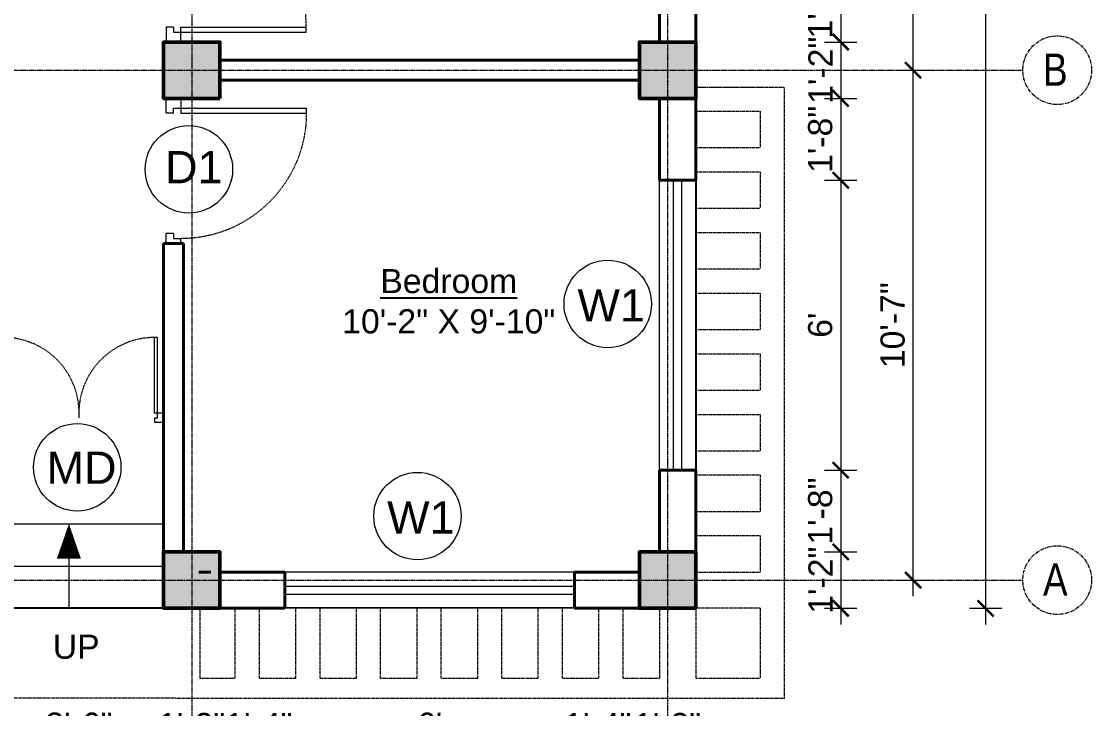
# Model space of a CAD drawing. Header units: inches. Extents: x 135267 to 147066, y -21506 to -19082.
# Drawn here: x 143950.9 to 144216.8, y -19794.2 to -19623.5 of the extents above; entities that cross this region are included whole.
import ezdxf

# ---------------------------------------------------------------- set-up
doc = ezdxf.new("R2010")
doc.units = ezdxf.units.IN
doc.header["$LTSCALE"] = 0.5
doc.header["$MEASUREMENT"] = 0
doc.header["$PDMODE"] = 66
doc.linetypes.add('CENTER', pattern=[2, 1.25, -0.25, 0.25, -0.25])
doc.linetypes.add('HIDDEN', pattern=[0.375, 0.25, -0.125])
for name, color, linetype, lineweight in [('Annotate-Lite.w', 177, 'Continuous', 9), ('Annotations-Bold.w', 177, 'Continuous', 13), ('C-COLUMN', 1, 'Continuous', 50), ('DIM 1-100', 4, 'Continuous', 13), ('Door-Window.w', 4, 'Continuous', 15), ('HACTH', 253, 'Continuous', 9), ('stair', 132, 'Continuous', 13), ('TEXT', 220, 'Continuous', 9), ('wall', 1, 'Continuous', 40), ('window', 4, 'Continuous', 13)]:
    doc.layers.add(name, color=color, linetype=linetype, lineweight=lineweight)
doc.styles.add('ARAIL', font='ARIALN.TTF')
doc.styles.add('arial.', font='arial.ttf')
doc.styles.add('gaurav', font='arial.ttf')
doc.styles.get("Standard").update_dxf_attribs({"font": 'arial.ttf'})
doc.dimstyles.new('1 by 96', dxfattribs={"dimtxt": 6, "dimasz": 4, "dimexe": 4, "dimexo": 4, "dimgap": 2, "dimtad": 1, "dimdec": 0, "dimzin": 0, "dimdsep": 46, "dimlunit": 4, "dimtxsty": 'Standard', "dimblk": 'ARCHTICK', "dimcen": 0, "dimdle": 4, "dimadec": 0, "dimazin": 0, "dimtfac": 1, "dimtdec": 0, "dimtix": 1, "dimtofl": 0, "dimtmove": 1, "dimatfit": 3, "dimldrblk": 'ARCHTICK', "dimfxl": 4, "dimfxlon": 1, "dimtolj": 1, "dimtzin": 0, "dimlwd": -1, "dimlwe": -1, "dimarcsym": 0})

# ---------------------------------------------------------------- blocks, each defined once
blk = doc.blocks.new('FDFDRE')
at = {"ltscale": 3}
for p, q in [((165701.11, -58637.82), (165701.1, -58641.5)), ((165704.78, -58637.83), (165701.11, -58637.82)), ((165704.78, -58639.66), (165703.55, -58639.66)), ((165703.55, -58639.66), (165703.55, -58641.5)), ((165704.78, -58639.66), (165704.78, -58637.83)), ((165766.98, -58637.83), (165770.65, -58637.82)), ((165766.98, -58639.66), (165766.98, -58637.83)), ((165766.98, -58639.66), (165768.2, -58639.66)), ((165768.2, -58639.66), (165768.2, -58641.5)), ((165770.65, -58637.82), (165770.65, -58641.5)), ((165701.1, -58641.5), (165703.55, -58641.5)), ((165703.55, -58641.5), (165703.53, -58672.63)), ((165703.55, -58641.5), (165704.78, -58641.5)), ((165704.78, -58641.5), (165704.76, -58672.65)), ((165766.98, -58641.5), (165767, -58672.65)), ((165768.2, -58641.5), (165766.98, -58641.5)), ((165770.65, -58641.5), (165768.2, -58641.5)), ((165768.2, -58641.5), (165768.22, -58672.63)), ((165703.53, -58672.63), (165704.76, -58672.65)), ((165768.22, -58672.63), (165767, -58672.65))]:
    blk.add_line(p, q, dxfattribs=at)
at = {"layer": 'Door-Window.w', "color": 9, "linetype": 'HIDDEN', "lineweight": 18}
for centre, start, end in [((165704.78, -58641.5), 269.9618, 3.3835), ((165766.98, -58641.5), 176.6165, 270.0382)]:
    blk.add_arc(centre, 31.16, start, end, dxfattribs=at)
blk = doc.blocks.new('3-0')
at = {"ltscale": 3}
for p, q in [((11063.05, 10097.68), (11065.97, 10099.9)), ((11063.05, 10097.68), (11064.53, 10095.73)), ((11065.25, 10097.81), (11066.71, 10098.92)), ((11065.99, 10096.84), (11065.25, 10097.81)), ((11065.97, 10099.9), (11066.71, 10098.92)), ((11065.99, 10096.84), (11064.53, 10095.73)), ((11085.5, 10074.13), (11110.32, 10092.96)), ((11111.05, 10091.97), (11110.32, 10092.96)), ((11086.24, 10073.15), (11111.05, 10091.97)), ((11086.24, 10073.15), (11085.5, 10074.13)), ((11084.04, 10073.02), (11082.57, 10071.91)), ((11082.57, 10071.91), (11084.79, 10068.98)), ((11084.04, 10073.02), (11084.78, 10072.04)), ((11084.78, 10072.04), (11086.24, 10073.15)), ((11084.79, 10068.98), (11087.72, 10071.2)), ((11087.72, 10071.2), (11086.24, 10073.15))]:
    blk.add_line(p, q, dxfattribs=at)
at = {"layer": 'Door-Window.w', "color": 9, "linetype": 'HIDDEN', "lineweight": 18}
blk.add_arc((11085.5, 10074.13), 31.16, 37.1906, 127.1465, dxfattribs=at)
blk = doc.blocks.new('_ArchTick')
at = {"color": 0, "linetype": 'ByBlock', "const_width": 0.15}
blk.add_lwpolyline([(-0.5, -0.5), (0.5, 0.5)], dxfattribs=at)
blk = doc.blocks.new('*D56')
at = {"layer": 'Defpoints', "color": 0, "transparency": 16777216}
for p in [(144118.49, -19610.87), (144118.49, -19628.62), (144154.49, -19628.62)]:
    blk.add_point(p, dxfattribs=at)
at = {"layer": 'DIM 1-100', "color": 0, "transparency": 16777216}
for p, q in [((144154.49, -19606.87), (144154.49, -19632.62)), ((144150.49, -19610.87), (144158.49, -19610.87)), ((144150.49, -19628.62), (144158.49, -19628.62))]:
    blk.add_line(p, q, dxfattribs=at)
at = {"layer": 'DIM 1-100', "color": 0, "transparency": 16777216, "xscale": 4, "yscale": 4, "zscale": 4}
for p, rotation in [((144154.49, -19610.87), 90), ((144154.49, -19628.62), 270)]:
    blk.add_blockref('_ArchTick', p, dxfattribs=dict(at, rotation=rotation))
at = {"layer": 'DIM 1-100', "color": 0, "transparency": 16777216, "insert": (144149.42, -19619.38), "char_height": 6, "attachment_point": 5, "rotation": 90}
blk.add_mtext('\\A1;1\'-6"', dxfattribs=at)
blk = doc.blocks.new('*D57')
at = {"layer": 'Defpoints', "color": 0, "transparency": 16777216}
for p in [(144118.49, -19628.62), (144118.49, -19642.62), (144154.49, -19642.62)]:
    blk.add_point(p, dxfattribs=at)
at = {"layer": 'DIM 1-100', "color": 0, "transparency": 16777216}
for p, q in [((144154.49, -19624.62), (144154.49, -19646.62)), ((144150.49, -19628.62), (144158.49, -19628.62)), ((144150.49, -19642.62), (144158.49, -19642.62))]:
    blk.add_line(p, q, dxfattribs=at)
at = {"layer": 'DIM 1-100', "color": 0, "transparency": 16777216, "xscale": 4, "yscale": 4, "zscale": 4}
for p, rotation in [((144154.49, -19628.62), 90), ((144154.49, -19642.62), 270)]:
    blk.add_blockref('_ArchTick', p, dxfattribs=dict(at, rotation=rotation))
at = {"layer": 'DIM 1-100', "color": 0, "transparency": 16777216, "insert": (144149.47, -19635.62), "char_height": 6, "attachment_point": 5, "rotation": 90}
blk.add_mtext('\\A1;1\'-2"', dxfattribs=at)
blk = doc.blocks.new('*D58')
at = {"layer": 'Defpoints', "color": 0, "transparency": 16777216}
for p in [(144118.49, -19642.62), (144118.49, -19662.95), (144154.49, -19662.95)]:
    blk.add_point(p, dxfattribs=at)
at = {"layer": 'DIM 1-100', "color": 0, "transparency": 16777216}
for p, q in [((144154.49, -19638.62), (144154.49, -19666.95)), ((144150.49, -19642.62), (144158.49, -19642.62)), ((144150.49, -19662.95), (144158.49, -19662.95))]:
    blk.add_line(p, q, dxfattribs=at)
at = {"layer": 'DIM 1-100', "color": 0, "transparency": 16777216, "xscale": 4, "yscale": 4, "zscale": 4}
for p, rotation in [((144154.49, -19642.62), 90), ((144154.49, -19662.95), 270)]:
    blk.add_blockref('_ArchTick', p, dxfattribs=dict(at, rotation=rotation))
at = {"layer": 'DIM 1-100', "color": 0, "transparency": 16777216, "insert": (144149.42, -19652.78), "char_height": 6, "attachment_point": 5, "rotation": 90}
blk.add_mtext('\\A1;1\'-8"', dxfattribs=at)
blk = doc.blocks.new('*D59')
at = {"layer": 'Defpoints', "color": 0, "transparency": 16777216}
for p in [(144118.49, -19662.95), (144118.49, -19734.95), (144154.49, -19734.95)]:
    blk.add_point(p, dxfattribs=at)
at = {"layer": 'DIM 1-100', "color": 0, "transparency": 16777216}
for p, q in [((144154.49, -19658.95), (144154.49, -19738.95)), ((144150.49, -19662.95), (144158.49, -19662.95)), ((144150.49, -19734.95), (144158.49, -19734.95))]:
    blk.add_line(p, q, dxfattribs=at)
at = {"layer": 'DIM 1-100', "color": 0, "transparency": 16777216, "xscale": 4, "yscale": 4, "zscale": 4}
for p, rotation in [((144154.49, -19662.95), 90), ((144154.49, -19734.95), 270)]:
    blk.add_blockref('_ArchTick', p, dxfattribs=dict(at, rotation=rotation))
at = {"layer": 'DIM 1-100', "color": 0, "transparency": 16777216, "insert": (144149.42, -19698.95), "char_height": 6, "attachment_point": 5, "rotation": 90}
blk.add_mtext("\\A1;6'", dxfattribs=at)
blk = doc.blocks.new('*D60')
at = {"layer": 'Defpoints', "color": 0, "transparency": 16777216}
for p in [(144118.49, -19734.95), (144118.49, -19755.27), (144154.49, -19755.27)]:
    blk.add_point(p, dxfattribs=at)
at = {"layer": 'DIM 1-100', "color": 0, "transparency": 16777216}
for p, q in [((144154.49, -19730.95), (144154.49, -19759.27)), ((144150.49, -19734.95), (144158.49, -19734.95)), ((144150.49, -19755.27), (144158.49, -19755.27))]:
    blk.add_line(p, q, dxfattribs=at)
at = {"layer": 'DIM 1-100', "color": 0, "transparency": 16777216, "xscale": 4, "yscale": 4, "zscale": 4}
for p, rotation in [((144154.49, -19734.95), 90), ((144154.49, -19755.27), 270)]:
    blk.add_blockref('_ArchTick', p, dxfattribs=dict(at, rotation=rotation))
at = {"layer": 'DIM 1-100', "color": 0, "transparency": 16777216, "insert": (144149.42, -19745.11), "char_height": 6, "attachment_point": 5, "rotation": 90}
blk.add_mtext('\\A1;1\'-8"', dxfattribs=at)
blk = doc.blocks.new('*D61')
at = {"layer": 'Defpoints', "color": 0, "transparency": 16777216}
for p in [(144118.49, -19755.27), (144118.49, -19769.27), (144154.49, -19769.27)]:
    blk.add_point(p, dxfattribs=at)
at = {"layer": 'DIM 1-100', "color": 0, "transparency": 16777216}
for p, q in [((144154.49, -19751.27), (144154.49, -19773.27)), ((144150.49, -19755.27), (144158.49, -19755.27)), ((144150.49, -19769.27), (144158.49, -19769.27))]:
    blk.add_line(p, q, dxfattribs=at)
at = {"layer": 'DIM 1-100', "color": 0, "transparency": 16777216, "xscale": 4, "yscale": 4, "zscale": 4}
for p, rotation in [((144154.49, -19755.27), 90), ((144154.49, -19769.27), 270)]:
    blk.add_blockref('_ArchTick', p, dxfattribs=dict(at, rotation=rotation))
at = {"layer": 'DIM 1-100', "color": 0, "transparency": 16777216, "insert": (144149.47, -19762.27), "char_height": 6, "attachment_point": 5, "rotation": 90}
blk.add_mtext('\\A1;1\'-2"', dxfattribs=at)
blk = doc.blocks.new('*D62')
at = {"layer": 'Defpoints', "color": 0, "transparency": 16777216}
for p in [(144118.49, -19635.62), (144172.49, -19635.62), (144118.49, -19762.27)]:
    blk.add_point(p, dxfattribs=at)
at = {"layer": 'DIM 1-100', "color": 0, "transparency": 16777216}
for p, q in [((144172.49, -19766.27), (144172.49, -19631.62)), ((144168.49, -19635.62), (144176.49, -19635.62)), ((144168.49, -19762.27), (144176.49, -19762.27))]:
    blk.add_line(p, q, dxfattribs=at)
at = {"layer": 'DIM 1-100', "color": 0, "transparency": 16777216, "xscale": 4, "yscale": 4, "zscale": 4}
for p, rotation in [((144172.49, -19635.62), 90), ((144172.49, -19762.27), 270)]:
    blk.add_blockref('_ArchTick', p, dxfattribs=dict(at, rotation=rotation))
at = {"layer": 'DIM 1-100', "color": 0, "transparency": 16777216, "insert": (144167.42, -19698.95), "char_height": 6, "attachment_point": 5, "rotation": 90}
blk.add_mtext('\\A1;10\'-7"', dxfattribs=at)
blk = doc.blocks.new('*D63')
at = {"layer": 'Defpoints', "color": 0, "transparency": 16777216}
for p in [(144118.49, -19518.12), (144172.49, -19518.12), (144118.49, -19635.62)]:
    blk.add_point(p, dxfattribs=at)
at = {"layer": 'DIM 1-100', "color": 0, "transparency": 16777216}
for p, q in [((144172.49, -19639.62), (144172.49, -19514.12)), ((144168.49, -19518.12), (144176.49, -19518.12)), ((144168.49, -19635.62), (144176.49, -19635.62))]:
    blk.add_line(p, q, dxfattribs=at)
at = {"layer": 'DIM 1-100', "color": 0, "transparency": 16777216, "xscale": 4, "yscale": 4, "zscale": 4}
for p, rotation in [((144172.49, -19518.12), 90), ((144172.49, -19635.62), 270)]:
    blk.add_blockref('_ArchTick', p, dxfattribs=dict(at, rotation=rotation))
at = {"layer": 'DIM 1-100', "color": 0, "transparency": 16777216, "insert": (144167.42, -19576.87), "char_height": 6, "attachment_point": 5, "rotation": 90}
blk.add_mtext('\\A1;9\'-10"', dxfattribs=at)
blk = doc.blocks.new('*D65')
at = {"layer": 'Defpoints', "color": 0, "transparency": 16777216}
for p in [(144118.49, -19377.17), (144118.49, -19769.27), (144190.49, -19769.27)]:
    blk.add_point(p, dxfattribs=at)
at = {"layer": 'DIM 1-100', "color": 0, "transparency": 16777216}
for p, q in [((144190.49, -19373.17), (144190.49, -19773.27)), ((144186.49, -19377.17), (144194.49, -19377.17)), ((144186.49, -19769.27), (144194.49, -19769.27))]:
    blk.add_line(p, q, dxfattribs=at)
at = {"layer": 'DIM 1-100', "color": 0, "transparency": 16777216, "xscale": 4, "yscale": 4, "zscale": 4}
for p, rotation in [((144190.49, -19377.17), 90), ((144190.49, -19769.27), 270)]:
    blk.add_blockref('_ArchTick', p, dxfattribs=dict(at, rotation=rotation))
at = {"layer": 'DIM 1-100', "color": 0, "transparency": 16777216, "insert": (144185.42, -19573.22), "char_height": 6, "attachment_point": 5, "rotation": 90}
blk.add_mtext('\\A1;32\'-8"', dxfattribs=at)
blk = doc.blocks.new('*D74')
at = {"layer": 'Defpoints', "color": 0, "transparency": 16777216}
for p in [(143944.25, -19723.03), (143986.25, -19769.27), (143986.25, -19803.27)]:
    blk.add_point(p, dxfattribs=at)
at = {"layer": 'DIM 1-100', "color": 0, "transparency": 16777216}
for p, q in [((143944.25, -19799.27), (143944.25, -19807.27)), ((143986.25, -19799.27), (143986.25, -19807.27)), ((143940.25, -19803.27), (143990.25, -19803.27))]:
    blk.add_line(p, q, dxfattribs=at)
at = {"layer": 'DIM 1-100', "color": 0, "transparency": 16777216, "xscale": 4, "yscale": 4, "zscale": 4, "rotation": 180}
blk.add_blockref('_ArchTick', (143944.25, -19803.27), dxfattribs=at)
at = {"layer": 'DIM 1-100', "color": 0, "transparency": 16777216, "xscale": 4, "yscale": 4, "zscale": 4}
blk.add_blockref('_ArchTick', (143986.25, -19803.27), dxfattribs=at)
at = {"layer": 'DIM 1-100', "color": 0, "transparency": 16777216, "insert": (143965.25, -19798.21), "char_height": 6, "attachment_point": 5}
blk.add_mtext('\\A1;3\'-6"', dxfattribs=at)
blk = doc.blocks.new('*D75')
at = {"layer": 'Defpoints', "color": 0, "transparency": 16777216}
for p in [(143986.25, -19769.27), (144000.25, -19769.27), (144000.25, -19803.27)]:
    blk.add_point(p, dxfattribs=at)
at = {"layer": 'DIM 1-100', "color": 0, "transparency": 16777216}
for p, q in [((143986.25, -19799.27), (143986.25, -19807.27)), ((144000.25, -19799.27), (144000.25, -19807.27)), ((143982.25, -19803.27), (144004.25, -19803.27))]:
    blk.add_line(p, q, dxfattribs=at)
at = {"layer": 'DIM 1-100', "color": 0, "transparency": 16777216, "xscale": 4, "yscale": 4, "zscale": 4, "rotation": 180}
blk.add_blockref('_ArchTick', (143986.25, -19803.27), dxfattribs=at)
at = {"layer": 'DIM 1-100', "color": 0, "transparency": 16777216, "xscale": 4, "yscale": 4, "zscale": 4}
blk.add_blockref('_ArchTick', (144000.25, -19803.27), dxfattribs=at)
at = {"layer": 'DIM 1-100', "color": 0, "transparency": 16777216, "insert": (143993.25, -19798.26), "char_height": 6, "attachment_point": 5}
blk.add_mtext('\\A1;1\'-2"', dxfattribs=at)
blk = doc.blocks.new('*D76')
at = {"layer": 'Defpoints', "color": 0, "transparency": 16777216}
for p in [(144000.25, -19769.27), (144016.37, -19769.27), (144016.37, -19803.27)]:
    blk.add_point(p, dxfattribs=at)
at = {"layer": 'DIM 1-100', "color": 0, "transparency": 16777216}
for p, q in [((144000.25, -19799.27), (144000.25, -19807.27)), ((144016.37, -19799.27), (144016.37, -19807.27)), ((143996.25, -19803.27), (144020.37, -19803.27))]:
    blk.add_line(p, q, dxfattribs=at)
at = {"layer": 'DIM 1-100', "color": 0, "transparency": 16777216, "xscale": 4, "yscale": 4, "zscale": 4, "rotation": 180}
blk.add_blockref('_ArchTick', (144000.25, -19803.27), dxfattribs=at)
at = {"layer": 'DIM 1-100', "color": 0, "transparency": 16777216, "xscale": 4, "yscale": 4, "zscale": 4}
blk.add_blockref('_ArchTick', (144016.37, -19803.27), dxfattribs=at)
at = {"layer": 'DIM 1-100', "color": 0, "transparency": 16777216, "insert": (144009.95, -19798.26), "char_height": 6, "attachment_point": 5}
blk.add_mtext('\\A1;1\'-4"', dxfattribs=at)
blk = doc.blocks.new('*D77')
at = {"layer": 'Defpoints', "color": 0, "transparency": 16777216}
for p in [(144016.37, -19769.27), (144088.37, -19769.27), (144088.37, -19803.27)]:
    blk.add_point(p, dxfattribs=at)
at = {"layer": 'DIM 1-100', "color": 0, "transparency": 16777216}
for p, q in [((144016.37, -19799.27), (144016.37, -19807.27)), ((144088.37, -19799.27), (144088.37, -19807.27)), ((144012.37, -19803.27), (144092.37, -19803.27))]:
    blk.add_line(p, q, dxfattribs=at)
at = {"layer": 'DIM 1-100', "color": 0, "transparency": 16777216, "xscale": 4, "yscale": 4, "zscale": 4, "rotation": 180}
blk.add_blockref('_ArchTick', (144016.37, -19803.27), dxfattribs=at)
at = {"layer": 'DIM 1-100', "color": 0, "transparency": 16777216, "xscale": 4, "yscale": 4, "zscale": 4}
blk.add_blockref('_ArchTick', (144088.37, -19803.27), dxfattribs=at)
at = {"layer": 'DIM 1-100', "color": 0, "transparency": 16777216, "insert": (144052.37, -19798.21), "char_height": 6, "attachment_point": 5}
blk.add_mtext("\\A1;6'", dxfattribs=at)
blk = doc.blocks.new('*D78')
at = {"layer": 'Defpoints', "color": 0, "transparency": 16777216}
for p in [(144088.37, -19769.27), (144104.49, -19769.27), (144104.49, -19803.27)]:
    blk.add_point(p, dxfattribs=at)
at = {"layer": 'DIM 1-100', "color": 0, "transparency": 16777216}
for p, q in [((144088.37, -19799.27), (144088.37, -19807.27)), ((144104.49, -19799.27), (144104.49, -19807.27)), ((144084.37, -19803.27), (144108.49, -19803.27))]:
    blk.add_line(p, q, dxfattribs=at)
at = {"layer": 'DIM 1-100', "color": 0, "transparency": 16777216, "xscale": 4, "yscale": 4, "zscale": 4, "rotation": 180}
blk.add_blockref('_ArchTick', (144088.37, -19803.27), dxfattribs=at)
at = {"layer": 'DIM 1-100', "color": 0, "transparency": 16777216, "xscale": 4, "yscale": 4, "zscale": 4}
blk.add_blockref('_ArchTick', (144104.49, -19803.27), dxfattribs=at)
at = {"layer": 'DIM 1-100', "color": 0, "transparency": 16777216, "insert": (144094.17, -19798.26), "char_height": 6, "attachment_point": 5}
blk.add_mtext('\\A1;1\'-4"', dxfattribs=at)
blk = doc.blocks.new('*D79')
at = {"layer": 'Defpoints', "color": 0, "transparency": 16777216}
for p in [(144104.49, -19769.27), (144118.49, -19769.27), (144118.49, -19803.27)]:
    blk.add_point(p, dxfattribs=at)
at = {"layer": 'DIM 1-100', "color": 0, "transparency": 16777216}
for p, q in [((144104.49, -19799.27), (144104.49, -19807.27)), ((144118.49, -19799.27), (144118.49, -19807.27)), ((144100.49, -19803.27), (144122.49, -19803.27))]:
    blk.add_line(p, q, dxfattribs=at)
at = {"layer": 'DIM 1-100', "color": 0, "transparency": 16777216, "xscale": 4, "yscale": 4, "zscale": 4, "rotation": 180}
blk.add_blockref('_ArchTick', (144104.49, -19803.27), dxfattribs=at)
at = {"layer": 'DIM 1-100', "color": 0, "transparency": 16777216, "xscale": 4, "yscale": 4, "zscale": 4}
blk.add_blockref('_ArchTick', (144118.49, -19803.27), dxfattribs=at)
at = {"layer": 'DIM 1-100', "color": 0, "transparency": 16777216, "insert": (144111.49, -19798.26), "char_height": 6, "attachment_point": 5}
blk.add_mtext('\\A1;1\'-2"', dxfattribs=at)
blk = doc.blocks.new('*D80')
at = {"layer": 'Defpoints', "color": 0, "transparency": 16777216}
for p in [(143824.19, -19769.19), (143993.25, -19769.27), (143993.25, -19821.27)]:
    blk.add_point(p, dxfattribs=at)
at = {"layer": 'DIM 1-100', "color": 0, "transparency": 16777216}
for p, q in [((143824.19, -19817.27), (143824.19, -19825.27)), ((143993.25, -19817.27), (143993.25, -19825.27)), ((143820.19, -19821.27), (143997.25, -19821.27))]:
    blk.add_line(p, q, dxfattribs=at)
at = {"layer": 'DIM 1-100', "color": 0, "transparency": 16777216, "xscale": 4, "yscale": 4, "zscale": 4, "rotation": 180}
blk.add_blockref('_ArchTick', (143824.19, -19821.27), dxfattribs=at)
at = {"layer": 'DIM 1-100', "color": 0, "transparency": 16777216, "xscale": 4, "yscale": 4, "zscale": 4}
blk.add_blockref('_ArchTick', (143993.25, -19821.27), dxfattribs=at)
at = {"layer": 'DIM 1-100', "color": 0, "transparency": 16777216, "insert": (143908.72, -19816.26), "char_height": 6, "attachment_point": 5}
blk.add_mtext('\\A1;14\'-1"', dxfattribs=at)
blk = doc.blocks.new('*D81')
at = {"layer": 'Defpoints', "color": 0, "transparency": 16777216}
for p in [(143993.25, -19769.27), (144111.49, -19769.27), (144111.49, -19821.27)]:
    blk.add_point(p, dxfattribs=at)
at = {"layer": 'DIM 1-100', "color": 0, "transparency": 16777216}
for p, q in [((143993.25, -19817.27), (143993.25, -19825.27)), ((144111.49, -19817.27), (144111.49, -19825.27)), ((143989.25, -19821.27), (144115.49, -19821.27))]:
    blk.add_line(p, q, dxfattribs=at)
at = {"layer": 'DIM 1-100', "color": 0, "transparency": 16777216, "xscale": 4, "yscale": 4, "zscale": 4, "rotation": 180}
blk.add_blockref('_ArchTick', (143993.25, -19821.27), dxfattribs=at)
at = {"layer": 'DIM 1-100', "color": 0, "transparency": 16777216, "xscale": 4, "yscale": 4, "zscale": 4}
blk.add_blockref('_ArchTick', (144111.49, -19821.27), dxfattribs=at)
at = {"layer": 'DIM 1-100', "color": 0, "transparency": 16777216, "insert": (144052.37, -19816.21), "char_height": 6, "attachment_point": 5}
blk.add_mtext('\\A1;9\'-10"', dxfattribs=at)
blk = doc.blocks.new('*D82')
at = {"layer": 'Defpoints', "color": 0, "transparency": 16777216}
for p in [(143817.19, -19769.27), (144118.49, -19769.27), (143817.19, -19839.27)]:
    blk.add_point(p, dxfattribs=at)
at = {"layer": 'DIM 1-100', "color": 0, "transparency": 16777216}
for p, q in [((143817.19, -19835.27), (143817.19, -19843.27)), ((144118.49, -19835.27), (144118.49, -19843.27)), ((144122.49, -19839.27), (143813.19, -19839.27))]:
    blk.add_line(p, q, dxfattribs=at)
at = {"layer": 'DIM 1-100', "color": 0, "transparency": 16777216, "xscale": 4, "yscale": 4, "zscale": 4, "rotation": 180}
blk.add_blockref('_ArchTick', (143817.19, -19839.27), dxfattribs=at)
at = {"layer": 'DIM 1-100', "color": 0, "transparency": 16777216, "xscale": 4, "yscale": 4, "zscale": 4}
blk.add_blockref('_ArchTick', (144118.49, -19839.27), dxfattribs=at)
at = {"layer": 'DIM 1-100', "color": 0, "transparency": 16777216, "insert": (143967.84, -19834.21), "char_height": 6, "attachment_point": 5}
blk.add_mtext('\\A1;25\'-1"', dxfattribs=at)

msp = doc.modelspace()

# ---------------------------------------------------------------- hatches: boundary and pattern name
at = {"layer": 'C-COLUMN'}
h = msp.add_hatch(color=256, dxfattribs=at)
h.dxf.hatch_style = 1
h.paths.add_polyline_path([(143986.25, -19628.62), (143986.25, -19642.62), (144000.25, -19642.62), (144000.25, -19628.62)])
h = msp.add_hatch(color=256, dxfattribs=at)
h.dxf.hatch_style = 1
h.paths.add_polyline_path([(144104.49, -19628.62), (144104.49, -19642.62), (144118.49, -19642.62), (144118.49, -19628.62)])
h = msp.add_hatch(color=256, dxfattribs=at)
h.dxf.hatch_style = 1
h.paths.add_polyline_path([(143986.25, -19755.27), (143986.25, -19769.27), (144000.25, -19769.27), (144000.25, -19755.27)])
h = msp.add_hatch(color=256, dxfattribs=at)
h.dxf.hatch_style = 1
h.paths.add_polyline_path([(144104.49, -19755.27), (144104.49, -19769.27), (144118.49, -19769.27), (144118.49, -19755.27)])

# ---------------------------------------------------------------- linework, layer by layer
at = {"layer": 'Annotate-Lite.w', "ltscale": 0.005}
for centre in [(143992.56, -19660.24), (144096.63, -19693.67), (143964.81, -19734.24), (144049.35, -19746.37)]:
    msp.add_circle(centre, 10.86, dxfattribs=at)
at = {"layer": 'Annotations-Bold.w', "linetype": 'CENTER', "ltscale": 0.3}
for p, q in [((143993.25, -19292.05), (143993.25, -19852.27)), ((144111.49, -19292.05), (144111.49, -19852.27)), ((143753, -19635.62), (144199.76, -19635.62)), ((143753, -19762.27), (144199.76, -19762.27))]:
    msp.add_line(p, q, dxfattribs=at)
at = {"layer": 'Annotations-Bold.w', "linetype": 'CENTER', "ltscale": 1.5}
for centre in [(144208.29, -19635.62), (144208.29, -19762.27)]:
    msp.add_circle(centre, 8.53, dxfattribs=at)
at = {"layer": 'C-COLUMN'}
for points in [[(144000.25, -19642.62), (144000.25, -19628.62), (143986.25, -19628.62), (143986.25, -19642.62)], [(144118.49, -19642.62), (144118.49, -19628.62), (144104.49, -19628.62), (144104.49, -19642.62)], [(144000.25, -19769.27), (144000.25, -19755.27), (143986.25, -19755.27), (143986.25, -19769.27)], [(144118.49, -19769.27), (144118.49, -19755.27), (144104.49, -19755.27), (144104.49, -19769.27)]]:
    msp.add_lwpolyline(points, close=True, dxfattribs=at)
at = {"layer": 'Defpoints'}
msp.add_lwpolyline([(143875.72, -19367.59), (144118.49, -19377.17), (144118.49, -19769.27), (143815.09, -19769.16), (143875.72, -19367.59)], dxfattribs=at)
at = {"layer": 'DIM 1-100'}
msp.add_lwpolyline([(143962.75, -19756.95), (143962.75, -19769.27)], dxfattribs=at)
at = {"layer": 'HACTH', "linetype": 'HIDDEN', "ltscale": 0.3}
for p, q in [((144118.49, -19639.79), (144140.49, -19639.79)), ((144140.49, -19791.6), (144140.49, -19639.79)), ((144118.49, -19645.79), (144134.49, -19645.79)), ((144134.49, -19645.79), (144134.49, -19654.85)), ((144118.49, -19654.85), (144134.49, -19654.85)), ((144118.49, -19660.85), (144134.49, -19660.85)), ((144134.49, -19660.85), (144134.49, -19669.91)), ((144118.49, -19669.91), (144134.49, -19669.91)), ((144118.49, -19675.91), (144134.49, -19675.91)), ((144134.49, -19675.91), (144134.49, -19684.97)), ((144118.49, -19684.97), (144134.49, -19684.97)), ((144118.49, -19690.97), (144134.49, -19690.97)), ((144134.49, -19690.97), (144134.49, -19700.03)), ((144118.49, -19700.03), (144134.49, -19700.03)), ((144118.49, -19706.03), (144134.49, -19706.03)), ((144134.49, -19706.03), (144134.49, -19715.09)), ((144118.49, -19715.09), (144134.49, -19715.09)), ((144118.49, -19721.09), (144134.49, -19721.09)), ((144134.49, -19721.09), (144134.49, -19730.15)), ((144118.49, -19730.15), (144134.49, -19730.15)), ((144118.49, -19736.15), (144134.49, -19736.15)), ((144134.49, -19736.15), (144134.49, -19745.21)), ((144118.49, -19745.21), (144134.49, -19745.21)), ((144118.49, -19751.21), (144134.49, -19751.21)), ((144134.49, -19751.21), (144134.49, -19760.27)), ((144118.49, -19760.27), (144134.49, -19760.27)), ((143995.25, -19769.27), (143995.25, -19786.58)), ((144004.07, -19786.58), (144004.07, -19769.27)), ((144010.07, -19786.58), (144010.07, -19769.27)), ((144019.13, -19786.58), (144019.13, -19769.27)), ((144025.13, -19786.58), (144025.13, -19769.27)), ((144034.19, -19786.58), (144034.19, -19769.27)), ((144040.19, -19786.58), (144040.19, -19769.27)), ((144049.25, -19786.58), (144049.25, -19769.27)), ((144055.25, -19786.58), (144055.25, -19769.27)), ((144064.31, -19786.58), (144064.31, -19769.27)), ((144070.31, -19786.58), (144070.31, -19769.27)), ((144079.37, -19786.58), (144079.37, -19769.27)), ((144085.37, -19786.58), (144085.37, -19769.27)), ((144094.43, -19786.58), (144094.43, -19769.27)), ((144100.43, -19786.58), (144100.43, -19769.27)), ((144109.49, -19769.27), (144109.49, -19786.58)), ((144118.49, -19769.27), (144118.49, -19786.58)), ((144134.49, -19769.27), (144118.49, -19769.27)), ((144134.49, -19769.27), (144134.49, -19786.58)), ((143995.25, -19786.58), (144004.07, -19786.58)), ((144010.07, -19786.58), (144019.13, -19786.58)), ((144025.13, -19786.58), (144034.19, -19786.58)), ((144040.19, -19786.58), (144049.25, -19786.58)), ((144055.25, -19786.58), (144064.31, -19786.58)), ((144070.31, -19786.58), (144079.37, -19786.58)), ((144085.37, -19786.58), (144094.43, -19786.58)), ((144100.43, -19786.58), (144109.49, -19786.58)), ((144118.49, -19786.58), (144134.49, -19786.58)), ((143989.25, -19791.6), (143811.7, -19791.6)), ((143989.25, -19791.6), (144140.49, -19791.6))]:
    msp.add_line(p, q, dxfattribs=at)
at = {"layer": 'HACTH', "linetype": 'HIDDEN', "ltscale": 20}
msp.add_line((144118.49, -19639.79), (144134.49, -19639.79), dxfattribs=at)
at = {"layer": 'stair', "linetype": 'ByBlock'}
for p, q in [((143939.25, -19748.27), (143986.25, -19748.27)), ((143939.25, -19758.77), (143986.25, -19758.77)), ((143939.25, -19769.27), (143986.25, -19769.27))]:
    msp.add_line(p, q, dxfattribs=at)
msp.add_lwpolyline([(143962.75, -19756.95, 6, 0, 0), (143962.75, -19748.27, 0, 0, 0)], format="xyseb", dxfattribs=at)
at = {"layer": 'wall'}
for p, q in [((144000.25, -19633.12), (144104.49, -19633.12)), ((144000.25, -19638.12), (144000.25, -19633.12)), ((144000.25, -19638.12), (144104.49, -19638.12)), ((144109.49, -19662.95), (144118.49, -19662.95)), ((143991.25, -19678.62), (143986.25, -19678.62)), ((143991.25, -19755.27), (143991.25, -19678.62)), ((144109.49, -19734.95), (144118.49, -19734.95)), ((143998.01, -19760.27), (143995.01, -19760.27)), ((144000.25, -19760.27), (144016.37, -19760.27)), ((144016.37, -19760.27), (144016.37, -19769.27)), ((144088.37, -19760.27), (144088.37, -19769.27)), ((144088.37, -19760.27), (144104.49, -19760.27)), ((144000.25, -19769.27), (144016.37, -19769.27)), ((144088.37, -19769.27), (144104.49, -19769.27))]:
    msp.add_line(p, q, dxfattribs=at)
for points in [[(144109.49, -19628.62), (144109.49, -19610.87)], [(144118.49, -19628.62), (144118.49, -19610.87)], [(144109.49, -19662.95), (144109.49, -19642.62)], [(144118.49, -19662.95), (144118.49, -19642.62)], [(143986.25, -19769.27), (143986.25, -19678.62)], [(144109.49, -19755.27), (144109.49, -19734.95)], [(144118.49, -19734.95), (144118.49, -19755.27)]]:
    msp.add_lwpolyline(points, dxfattribs=at)
at = {"layer": 'window'}
for p, q in [((144109.49, -19734.95), (144109.49, -19662.95)), ((144112.99, -19734.95), (144112.99, -19662.95)), ((144114.99, -19734.95), (144114.99, -19662.95)), ((144118.49, -19734.95), (144118.49, -19662.95)), ((144088.37, -19760.27), (144016.37, -19760.27)), ((144016.37, -19763.77), (144088.37, -19763.77)), ((144016.37, -19765.77), (144088.37, -19765.77)), ((144088.37, -19769.27), (144016.37, -19769.27))]:
    msp.add_line(p, q, dxfattribs=at)

# ---------------------------------------------------------------- block references
at = {"layer": 'Door-Window.w', "linetype": 'ByBlock'}
for p, xscale, yscale, zscale, rotation in [((129073.17, -20949.18), 0.9997910039624013, 0.9997910039624013, 0.9997910039624013, 322.8094047801953), ((129073.17, -18322.06), -0.9997910039624013, 0.9997910039624017, 0.9997910039624017, 217.1905952198047)]:
    msp.add_blockref('3-0', p, dxfattribs=dict(at, xscale=xscale, yscale=yscale, zscale=zscale, rotation=rotation))
at = {"layer": 'Door-Window.w', "ltscale": 0.005, "xscale": 0.6039383709985556, "yscale": 0.6039383709985556, "zscale": 0.6039383709985556, "rotation": 180}
msp.add_blockref('FDFDRE', (244059.51, -55136.66), dxfattribs=at)

# ---------------------------------------------------------------- texts
at = {"layer": 'Annotate-Lite.w', "ltscale": 0.005, "char_height": 8, "attachment_point": 1, "style": 'gaurav'}
for s, insert in [('D1', (143986.64, -19655.69)), ('W1', (144089.09, -19690.02)), ('MD', (143957.2, -19730.34)), ('W1', (144041.81, -19742.72))]:
    msp.add_mtext_dynamic_manual_height_columns(s, width=8, gutter_width=100, heights=[0], dxfattribs=dict(at, insert=insert))
at = {"layer": 'Annotations-Bold.w', "linetype": 'CENTER', "ltscale": 1.5, "char_height": 8, "attachment_point": 1, "style": 'ARAIL'}
for s, insert in [('B', (144204.75, -19631.48)), ('A', (144204.75, -19758.13))]:
    msp.add_mtext_dynamic_manual_height_columns(s, width=6.5393, gutter_width=100, heights=[0], dxfattribs=dict(at, insert=insert))
at = {"layer": 'TEXT', "lineweight": -2, "char_height": 6, "width": 127.5059, "attachment_point": 5, "style": 'arial.'}
for s, insert in [('{\\LBedroom\\P}10\'-2" X 9\'-10"', (144057.12, -19693.03)), ('UP', (143964.56, -19778.84))]:
    msp.add_mtext(s, dxfattribs=dict(at, insert=insert))

# ---------------------------------------------------------------- dimensions: what is measured, and where the dimension line sits
at = {"layer": 'DIM 1-100'}
for base, p1, p2, angle, picture, middle in [((144190.49, -19769.27), (144118.49, -19377.17), (144118.49, -19769.27), 90, '*D65', (144185.42, -19573.22)), ((144172.48505917, -19518.12191281), (144118.48505917, -19635.62191281), (144118.48505917, -19518.12191281), 90, '*D63', (144167.42162124, -19576.87191281)), ((144172.49, -19635.62), (144118.49, -19762.27), (144118.49, -19635.62), 90, '*D62', (144167.42, -19698.95)), ((144154.49, -19662.95), (144118.49, -19642.62), (144118.49, -19662.95), 90, '*D58', (144149.42, -19652.78)), ((144154.49, -19734.95), (144118.49, -19662.95), (144118.49, -19734.95), 90, '*D59', (144149.42, -19698.95)), ((143986.25, -19803.27), (143944.25, -19723.03), (143986.25, -19769.27), 180, '*D74', (143965.25, -19798.21)), ((144154.49, -19755.27), (144118.49, -19734.95), (144118.49, -19755.27), 90, '*D60', (144149.42, -19745.11)), ((143817.19, -19839.27), (144118.49, -19769.27), (143817.19, -19769.27), 180, '*D82', (143967.84, -19834.21)), ((143993.25, -19821.27), (143824.19, -19769.19), (143993.25, -19769.27), 180, '*D80', (143908.72, -19816.26)), ((144111.49, -19821.27), (143993.25, -19769.27), (144111.49, -19769.27), 180, '*D81', (144052.37, -19816.21)), ((144088.37, -19803.27), (144016.37, -19769.27), (144088.37, -19769.27), 180, '*D77', (144052.37, -19798.21))]:
    dim = msp.add_linear_dim(base=base, p1=p1, p2=p2, angle=angle, dimstyle='1 by 96', dxfattribs=at)
    dim.commit()
    dim.dimension.update_dxf_attribs({"geometry": picture, "text_midpoint": middle})
for base, p1, p2, angle, picture, middle in [((144154.49, -19628.62), (144118.49, -19610.87), (144118.49, -19628.62), 90, '*D56', (144154.49, -19619.38)), ((144154.49, -19642.62), (144118.49, -19628.62), (144118.49, -19642.62), 90, '*D57', (144154.49, -19635.62)), ((144154.49, -19769.27), (144118.49, -19755.27), (144118.49, -19769.27), 90, '*D61', (144154.49, -19762.27)), ((144000.25, -19803.27), (143986.25, -19769.27), (144000.25, -19769.27), 180, '*D75', (143993.25, -19803.27)), ((144016.37, -19803.27), (144000.25, -19769.27), (144016.37, -19769.27), 180, '*D76', (144009.95, -19803.27)), ((144104.49, -19803.27), (144088.37, -19769.27), (144104.49, -19769.27), 180, '*D78', (144094.17, -19803.27)), ((144118.49, -19803.27), (144104.49, -19769.27), (144118.49, -19769.27), 180, '*D79', (144111.49, -19803.27))]:
    dim = msp.add_linear_dim(base=base, p1=p1, p2=p2, angle=angle, dimstyle='1 by 96', dxfattribs=at)
    dim.commit()
    dim.dimension.update_dxf_attribs({"geometry": picture, "text_midpoint": middle, "dimtype": 160})

doc.saveas('drawing.dxf')
